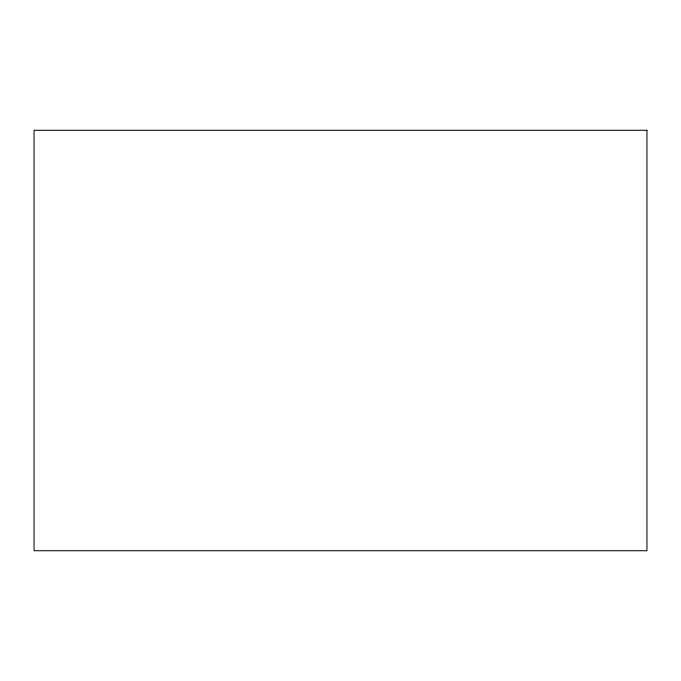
<?xml version="1.0" encoding="UTF-8"?>
<svg xmlns="http://www.w3.org/2000/svg" width="681" height="681" viewBox="0 0 681 681"><rect width="100%" height="100%" fill="white"/><g stroke="black" fill="none" stroke-linecap="round" stroke-linejoin="round"><path stroke-width="1.02" d="M646.95 130.275L34.05 130.275L34.05 550.725L646.95 550.725L646.95 130.275"/></g></svg>
